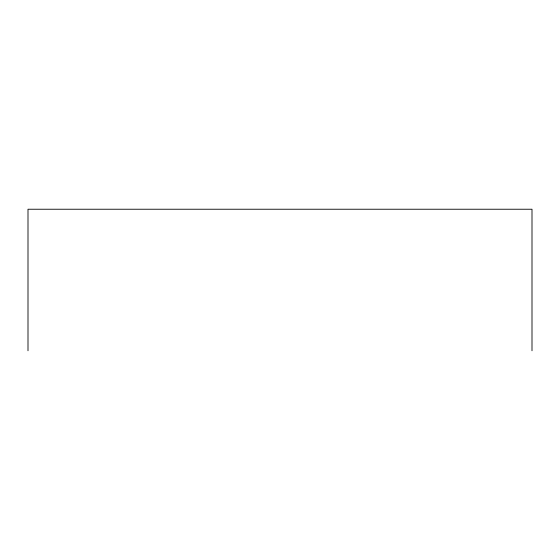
<?xml version="1.0" encoding="UTF-8"?>
<svg xmlns="http://www.w3.org/2000/svg" width="560" height="560" viewBox="0 0 560 560"><rect width="100%" height="100%" fill="white"/><g stroke="black" fill="none" stroke-linecap="round" stroke-linejoin="round"><path stroke-width="0.84" d="M532 350.763L532 209.237L28 209.237L28 350.763"/></g></svg>
